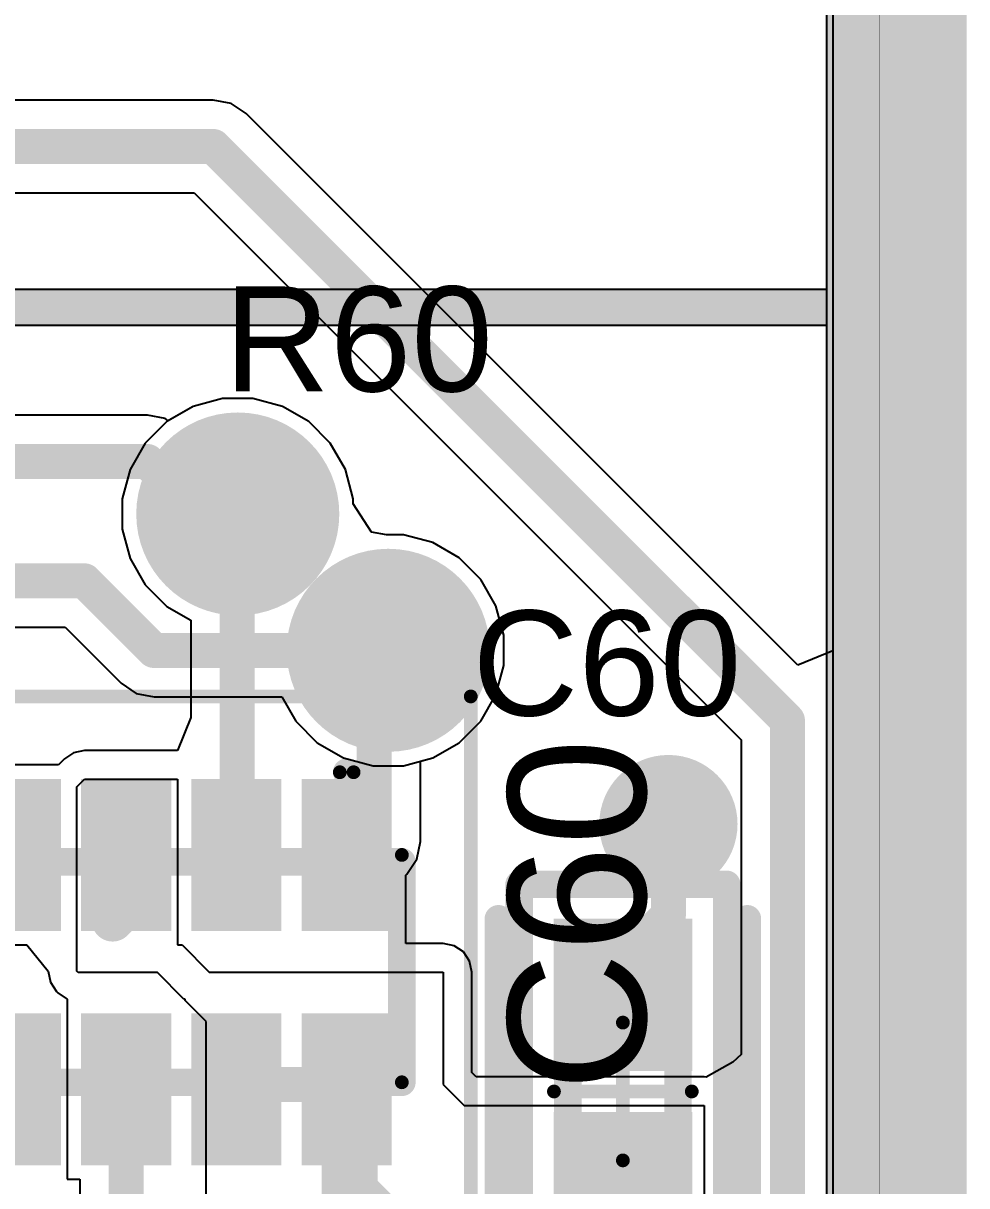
# Model space of a CAD drawing. Header units: inches. Extents: x 2.95 to 6.74, y 1.23 to 4.83.
# Drawn here: x 6.4677 to 6.7372, y 2.1111 to 2.4432 of the extents above; entities that cross this region are included whole.
import ezdxf

# ---------------------------------------------------------------- set-up
doc = ezdxf.new("R2010")
doc.units = ezdxf.units.IN
doc.header["$MEASUREMENT"] = 0
for name, color, linetype in [('Bottom Layer', 5, 'Continuous'), ('Bottom Solder', 6, 'Continuous'), ('GND', 76, 'Continuous'), ('Keep-Out Layer', 6, 'Continuous'), ('Mechanical 15', 56, 'Continuous'), ('Mechanical 5', 56, 'Continuous'), ('Mechanical 8', 56, 'Continuous'), ('PWR', 16, 'Continuous'), ('Top 3D Body', 56, 'Continuous'), ('Top Assembly', 56, 'Continuous'), ('Top Component Center', 56, 'Continuous'), ('Top Courtyard', 56, 'Continuous'), ('Top Layer', 1, 'Continuous'), ('Top Overlay', 2, 'Continuous'), ('Top Paste', 8, 'Continuous'), ('Top Solder', 216, 'Continuous'), ('Via Holes', 16, 'Continuous')]:
    doc.layers.add(name, color=color, linetype=linetype)
doc.styles.add('Arial', font='', dxfattribs={"height": 0.2})
doc.styles.get('Arial').set_extended_font_data('Arial')

# ---------------------------------------------------------------- blocks, each defined once
blk = doc.blocks.new('YC164JR07220RL_45')
at = {"layer": 'Top Layer'}
for points in [[(-0.05610235, 0.01574805), (-0.05610235, 0.05118115), (-0.03838585, 0.05118115), (-0.03838585, 0.01574805)], [(-0.02460625, 0.01574805), (-0.02460625, 0.05118115), (-0.006889749999999998, 0.05118115), (-0.006889750000000002, 0.01574805)], [(0.006889749999999998, 0.01574805), (0.006889750000000002, 0.05118115), (0.02460625, 0.05118115), (0.02460625, 0.01574805)], [(0.03838585, 0.01574805), (0.03838585, 0.05118115), (0.05610235, 0.05118115), (0.05610235, 0.01574805)], [(-0.05610235, -0.05118115), (-0.05610235, -0.01574805), (-0.03838585, -0.01574805), (-0.03838585, -0.05118115)], [(-0.02460625, -0.05118115), (-0.02460625, -0.01574805), (-0.006889749999999998, -0.01574805), (-0.006889750000000002, -0.05118115)], [(0.006889749999999998, -0.05118115), (0.006889750000000002, -0.01574805), (0.02460625, -0.01574805), (0.02460625, -0.05118115)], [(0.03838585, -0.05118115), (0.03838585, -0.01574805), (0.05610235, -0.01574805), (0.05610235, -0.05118115)]]:
    blk.add_hatch(color=1, dxfattribs=at).paths.add_polyline_path(points)
at = {"layer": 'Top Paste'}
for points in [[(-0.05610235, 0.01574805), (-0.05610235, 0.05118115), (-0.03838585, 0.05118115), (-0.03838585, 0.01574805)], [(-0.02460625, 0.01574805), (-0.02460625, 0.05118115), (-0.006889749999999998, 0.05118115), (-0.006889750000000002, 0.01574805)], [(0.006889749999999998, 0.01574805), (0.006889750000000002, 0.05118115), (0.02460625, 0.05118115), (0.02460625, 0.01574805)], [(0.03838585, 0.01574805), (0.03838585, 0.05118115), (0.05610235, 0.05118115), (0.05610235, 0.01574805)], [(-0.05610235, -0.05118115), (-0.05610235, -0.01574805), (-0.03838585, -0.01574805), (-0.03838585, -0.05118115)], [(-0.02460625, -0.05118115), (-0.02460625, -0.01574805), (-0.006889749999999998, -0.01574805), (-0.006889750000000002, -0.05118115)], [(0.006889749999999998, -0.05118115), (0.006889750000000002, -0.01574805), (0.02460625, -0.01574805), (0.02460625, -0.05118115)], [(0.03838585, -0.05118115), (0.03838585, -0.01574805), (0.05610235, -0.01574805), (0.05610235, -0.05118115)]]:
    blk.add_hatch(color=8, dxfattribs=at).paths.add_polyline_path(points)
at = {"layer": 'Top Solder'}
for points in [[(-0.06010235, 0.01174805), (-0.06010235, 0.05518115), (-0.03438585, 0.05518115), (-0.03438585, 0.01174805)], [(-0.02860625, 0.01174805), (-0.02860625, 0.05518115), (-0.002889749999999999, 0.05518115), (-0.002889750000000001, 0.01174805)], [(0.002889749999999999, 0.01174805), (0.002889750000000001, 0.05518115), (0.02860625, 0.05518115), (0.02860625, 0.01174805)], [(0.03438585, 0.01174805), (0.03438585, 0.05518115), (0.06010235, 0.05518115), (0.06010235, 0.01174805)], [(-0.06010235, -0.05518115), (-0.06010235, -0.01174805), (-0.03438585, -0.01174805), (-0.03438585, -0.05518115)], [(-0.02860625, -0.05518115), (-0.02860625, -0.01174805), (-0.002889749999999999, -0.01174805), (-0.002889750000000001, -0.05518115)], [(0.002889749999999999, -0.05518115), (0.002889750000000001, -0.01174805), (0.02860625, -0.01174805), (0.02860625, -0.05518115)], [(0.03438585, -0.05518115), (0.03438585, -0.01174805), (0.06010235, -0.01174805), (0.06010235, -0.05518115)]]:
    blk.add_hatch(color=216, dxfattribs=at).paths.add_polyline_path(points)
at = {"layer": 'Mechanical 15'}
for points in [[(-0.0826772, 0.0708661, 0.003937, 0.003937, 0), (-0.0826772, -0.0787402, 0.003937, 0.003937, 0)], [(0.0826772, 0.0708661, 0.003937, 0.003937, 0), (-0.0826772, 0.0708661, 0.003937, 0.003937, 0)], [(0.0826772, 0.0708661, 0.003937, 0.003937, 0), (0.0826772, -0.0787402, 0.003937, 0.003937, 0)], [(0.0826772, -0.0787402, 0.003937, 0.003937, 0), (-0.0826772, -0.0787402, 0.003937, 0.003937, 0)]]:
    blk.add_lwpolyline(points, format="xyseb", dxfattribs=at)
for points in [[(-0.0836614, 0.0708661, 0.0019685, 0.0019685, 1), (-0.081693, 0.0708661, 0.0019685, 0.0019685, 1)], [(-0.0836614, 0.0708661, 0.0019685, 0.0019685, 1), (-0.081693, 0.0708661, 0.0019685, 0.0019685, 1)], [(0.081693, 0.0708661, 0.0019685, 0.0019685, 1), (0.0836614, 0.0708661, 0.0019685, 0.0019685, 1)], [(0.081693, 0.0708661, 0.0019685, 0.0019685, 1), (0.0836614, 0.0708661, 0.0019685, 0.0019685, 1)], [(-0.0836614, -0.0787402, 0.0019685, 0.0019685, 1), (-0.081693, -0.0787402, 0.0019685, 0.0019685, 1)], [(-0.0836614, -0.0787402, 0.0019685, 0.0019685, 1), (-0.081693, -0.0787402, 0.0019685, 0.0019685, 1)], [(0.081693, -0.0787402, 0.0019685, 0.0019685, 1), (0.0836614, -0.0787402, 0.0019685, 0.0019685, 1)], [(0.081693, -0.0787402, 0.0019685, 0.0019685, 1), (0.0836614, -0.0787402, 0.0019685, 0.0019685, 1)]]:
    blk.add_lwpolyline(points, format="xyseb", close=True, dxfattribs=at)
at = {"layer": 'Top 3D Body'}
for points in [[(-0.0629921, 0.0314961, 0.007874, 0.007874, 0), (-0.0629921, -0.0314961, 0.007874, 0.007874, 0)], [(0.0629921, 0.0314961, 0.007874, 0.007874, 0), (-0.0629921, 0.0314961, 0.007874, 0.007874, 0)], [(0.0629921, 0.0314961, 0.007874, 0.007874, 0), (0.0629921, -0.0314961, 0.007874, 0.007874, 0)], [(0.0629921, -0.0314961, 0.007874, 0.007874, 0), (-0.0629921, -0.0314961, 0.007874, 0.007874, 0)]]:
    blk.add_lwpolyline(points, format="xyseb", dxfattribs=at)
for points in [[(-0.0649606, 0.0314961, 0.003937, 0.003937, 1), (-0.0610236, 0.0314961, 0.003937, 0.003937, 1)], [(-0.0649606, 0.0314961, 0.003937, 0.003937, 1), (-0.0610236, 0.0314961, 0.003937, 0.003937, 1)], [(0.0610236, 0.0314961, 0.003937, 0.003937, 1), (0.0649606, 0.0314961, 0.003937, 0.003937, 1)], [(0.0610236, 0.0314961, 0.003937, 0.003937, 1), (0.0649606, 0.0314961, 0.003937, 0.003937, 1)], [(-0.0649606, -0.0314961, 0.003937, 0.003937, 1), (-0.0610236, -0.0314961, 0.003937, 0.003937, 1)], [(-0.0649606, -0.0314961, 0.003937, 0.003937, 1), (-0.0610236, -0.0314961, 0.003937, 0.003937, 1)], [(0.0610236, -0.0314961, 0.003937, 0.003937, 1), (0.0649606, -0.0314961, 0.003937, 0.003937, 1)], [(0.0610236, -0.0314961, 0.003937, 0.003937, 1), (0.0649606, -0.0314961, 0.003937, 0.003937, 1)]]:
    blk.add_lwpolyline(points, format="xyseb", close=True, dxfattribs=at)
at = {"layer": 'Top Overlay'}
for points in [[(-0.0629921, 0.0314961, 0.003937, 0.003937, 0), (-0.0629921, -0.0334646, 0.003937, 0.003937, 0)], [(0.0629921, 0.0334646, 0.003937, 0.003937, 0), (0.0629921, -0.0314961, 0.003937, 0.003937, 0)], [(-0.0492126, -0.0570866, 0.003937, 0.003937, -0.9999999999999999), (-0.0452756, -0.0570866, 0.003937, 0.003937, 0)], [(-0.0452756, -0.0570866, 0.003937, 0.003937, -0.9999999999999999), (-0.0492126, -0.0570866, 0.003937, 0.003937, 0)]]:
    blk.add_lwpolyline(points, format="xyseb", dxfattribs=at)
for points in [[(-0.0639763, 0.0314961, 0.0019685, 0.0019685, 1), (-0.0620079, 0.0314961, 0.0019685, 0.0019685, 1)], [(0.0620079, 0.0334646, 0.0019685, 0.0019685, 1), (0.0639763, 0.0334646, 0.0019685, 0.0019685, 1)], [(0.0620079, -0.0314961, 0.0019685, 0.0019685, 1), (0.0639763, -0.0314961, 0.0019685, 0.0019685, 1)], [(-0.0639763, -0.0334646, 0.0019685, 0.0019685, 1), (-0.0620079, -0.0334646, 0.0019685, 0.0019685, 1)], [(-0.0501968, -0.0570866, 0.0019685, 0.0019685, 1), (-0.0482284, -0.0570866, 0.0019685, 0.0019685, 1)], [(-0.0501968, -0.0570866, 0.0019685, 0.0019685, 1), (-0.0482284, -0.0570866, 0.0019685, 0.0019685, 1)], [(-0.0462598, -0.0570866, 0.0019685, 0.0019685, 1), (-0.0442914, -0.0570866, 0.0019685, 0.0019685, 1)], [(-0.0462598, -0.0570866, 0.0019685, 0.0019685, 1), (-0.0442914, -0.0570866, 0.0019685, 0.0019685, 1)]]:
    blk.add_lwpolyline(points, format="xyseb", close=True, dxfattribs=at)
blk = doc.blocks.new('FP_GRT188_0_2_IPC_B_119')
at = {"layer": 'Top Layer'}
for points in [[(-0.04933465, 0.0198071), (-0.00582835, 0.0198071), (-0.00582835, -0.0198071), (-0.04933465, -0.0198071)], [(0.00582845, 0.0198071), (0.04933475, 0.0198071), (0.04933475, -0.0198071), (0.00582845, -0.0198071)]]:
    blk.add_hatch(color=1, dxfattribs=at).paths.add_polyline_path(points)
at = {"layer": 'Top Paste'}
for points in [[(-0.04933465, 0.0198071), (-0.00582835, 0.0198071), (-0.00582835, -0.0198071), (-0.04933465, -0.0198071)], [(0.00582845, 0.0198071), (0.04933475, 0.0198071), (0.04933475, -0.0198071), (0.00582845, -0.0198071)]]:
    blk.add_hatch(color=8, dxfattribs=at).paths.add_polyline_path(points)
at = {"layer": 'Top Solder'}
for points in [[(-0.04933465, 0.0198071), (-0.00582835, 0.0198071), (-0.00582835, -0.0198071), (-0.04933465, -0.0198071)], [(0.00582845, 0.0198071), (0.04933475, 0.0198071), (0.04933475, -0.0198071), (0.00582845, -0.0198071)]]:
    blk.add_hatch(color=216, dxfattribs=at).paths.add_polyline_path(points)
at = {"layer": 'Top 3D Body'}
for points in [[(-0.0314961, 0.015748, 0.007874, 0.007874, 0), (0.0314961, 0.015748, 0.007874, 0.007874, 0)], [(-0.0314961, 0.015748, 0.007874, 0.007874, 0), (-0.0314961, -0.015748, 0.007874, 0.007874, 0)], [(0.0314961, 0.015748, 0.007874, 0.007874, 0), (0.0314961, -0.015748, 0.007874, 0.007874, 0)], [(-0.0314961, -0.015748, 0.007874, 0.007874, 0), (0.0314961, -0.015748, 0.007874, 0.007874, 0)]]:
    blk.add_lwpolyline(points, format="xyseb", dxfattribs=at)
for points in [[(-0.0334646, 0.015748, 0.003937, 0.003937, 1), (-0.0295276, 0.015748, 0.003937, 0.003937, 1)], [(-0.0334646, 0.015748, 0.003937, 0.003937, 1), (-0.0295276, 0.015748, 0.003937, 0.003937, 1)], [(0.0295276, 0.015748, 0.003937, 0.003937, 1), (0.0334646, 0.015748, 0.003937, 0.003937, 1)], [(0.0295276, 0.015748, 0.003937, 0.003937, 1), (0.0334646, 0.015748, 0.003937, 0.003937, 1)], [(-0.0334646, -0.015748, 0.003937, 0.003937, 1), (-0.0295276, -0.015748, 0.003937, 0.003937, 1)], [(-0.0334646, -0.015748, 0.003937, 0.003937, 1), (-0.0295276, -0.015748, 0.003937, 0.003937, 1)], [(0.0295276, -0.015748, 0.003937, 0.003937, 1), (0.0334646, -0.015748, 0.003937, 0.003937, 1)], [(0.0295276, -0.015748, 0.003937, 0.003937, 1), (0.0334646, -0.015748, 0.003937, 0.003937, 1)]]:
    blk.add_lwpolyline(points, format="xyseb", close=True, dxfattribs=at)
at = {"layer": 'Top Assembly'}
for points in [[(-0.0591772, 0.0296496, 0.007874, 0.007874, 0), (0.0591772, 0.0296496, 0.007874, 0.007874, 0)], [(-0.0591772, 0.0296496, 0.007874, 0.007874, 0), (-0.0591772, -0.0296497, 0.007874, 0.007874, 0)], [(0.0591772, 0.0296496, 0.007874, 0.007874, 0), (0.0591772, -0.0296497, 0.007874, 0.007874, 0)], [(-0.0591772, -0.0296497, 0.007874, 0.007874, 0), (0.0591772, -0.0296497, 0.007874, 0.007874, 0)]]:
    blk.add_lwpolyline(points, format="xyseb", dxfattribs=at)
for points in [[(-0.0611457, 0.0296496, 0.003937, 0.003937, 1), (-0.0572087, 0.0296496, 0.003937, 0.003937, 1)], [(-0.0611457, 0.0296496, 0.003937, 0.003937, 1), (-0.0572087, 0.0296496, 0.003937, 0.003937, 1)], [(0.0572087, 0.0296496, 0.003937, 0.003937, 1), (0.0611457, 0.0296496, 0.003937, 0.003937, 1)], [(0.0572087, 0.0296496, 0.003937, 0.003937, 1), (0.0611457, 0.0296496, 0.003937, 0.003937, 1)], [(-0.0611457, -0.0296497, 0.003937, 0.003937, 1), (-0.0572087, -0.0296497, 0.003937, 0.003937, 1)], [(-0.0611457, -0.0296497, 0.003937, 0.003937, 1), (-0.0572087, -0.0296497, 0.003937, 0.003937, 1)], [(0.0572087, -0.0296497, 0.003937, 0.003937, 1), (0.0611457, -0.0296497, 0.003937, 0.003937, 1)], [(0.0572087, -0.0296497, 0.003937, 0.003937, 1), (0.0611457, -0.0296497, 0.003937, 0.003937, 1)]]:
    blk.add_lwpolyline(points, format="xyseb", close=True, dxfattribs=at)
at = {"layer": 'Top Component Center'}
for points in [[(0, 0.019685, 0.003937, 0.003937, 0), (0, -0.019685, 0.003937, 0.003937, 0)], [(-0.019685, 0, 0.003937, 0.003937, 0), (0.019685, 0, 0.003937, 0.003937, 0)]]:
    blk.add_lwpolyline(points, format="xyseb", dxfattribs=at)
for points in [[(-0.0009842, 0.019685, 0.0019685, 0.0019685, 1), (0.0009842, 0.019685, 0.0019685, 0.0019685, 1)], [(-0.0206692, 0, 0.0019685, 0.0019685, 1), (-0.0187008, 0, 0.0019685, 0.0019685, 1)], [(0.0187008, 0, 0.0019685, 0.0019685, 1), (0.0206692, 0, 0.0019685, 0.0019685, 1)], [(-0.0009842, -0.019685, 0.0019685, 0.0019685, 1), (0.0009842, -0.019685, 0.0019685, 0.0019685, 1)]]:
    blk.add_lwpolyline(points, format="xyseb", close=True, dxfattribs=at)
at = {"layer": 'Top Courtyard'}
for points in [[(-0.0591771, 0.0296496, 0.007874, 0.007874, 0), (0.0591772, 0.0296496, 0.007874, 0.007874, 0)], [(-0.0591771, 0.0296496, 0.007874, 0.007874, 0), (-0.0591771, -0.0296496, 0.007874, 0.007874, 0)], [(0.0591772, 0.0296496, 0.007874, 0.007874, 0), (0.0591772, -0.0296496, 0.007874, 0.007874, 0)], [(-0.0591771, -0.0296496, 0.007874, 0.007874, 0), (0.0591772, -0.0296496, 0.007874, 0.007874, 0)]]:
    blk.add_lwpolyline(points, format="xyseb", dxfattribs=at)
for points in [[(-0.0611456, 0.0296496, 0.003937, 0.003937, 1), (-0.0572086, 0.0296496, 0.003937, 0.003937, 1)], [(-0.0611456, 0.0296496, 0.003937, 0.003937, 1), (-0.0572086, 0.0296496, 0.003937, 0.003937, 1)], [(0.0572087, 0.0296496, 0.003937, 0.003937, 1), (0.0611457, 0.0296496, 0.003937, 0.003937, 1)], [(0.0572087, 0.0296496, 0.003937, 0.003937, 1), (0.0611457, 0.0296496, 0.003937, 0.003937, 1)], [(-0.0611456, -0.0296496, 0.003937, 0.003937, 1), (-0.0572086, -0.0296496, 0.003937, 0.003937, 1)], [(-0.0611456, -0.0296496, 0.003937, 0.003937, 1), (-0.0572086, -0.0296496, 0.003937, 0.003937, 1)], [(0.0572087, -0.0296496, 0.003937, 0.003937, 1), (0.0611457, -0.0296496, 0.003937, 0.003937, 1)], [(0.0572087, -0.0296496, 0.003937, 0.003937, 1), (0.0611457, -0.0296496, 0.003937, 0.003937, 1)]]:
    blk.add_lwpolyline(points, format="xyseb", close=True, dxfattribs=at)
at = {"layer": 'Top Overlay'}
for points in [[(-0.0493346, 0.0355551, 0.007874, 0.007874, 0), (0.0493346, 0.0355551, 0.007874, 0.007874, 0)], [(-0.0493346, -0.0355551, 0.007874, 0.007874, 0), (0.0493346, -0.0355551, 0.007874, 0.007874, 0)]]:
    blk.add_lwpolyline(points, format="xyseb", dxfattribs=at)
for points in [[(-0.0513031, 0.0355551, 0.003937, 0.003937, 1), (-0.0473661, 0.0355551, 0.003937, 0.003937, 1)], [(0.0473661, 0.0355551, 0.003937, 0.003937, 1), (0.0513031, 0.0355551, 0.003937, 0.003937, 1)], [(-0.0513031, -0.0355551, 0.003937, 0.003937, 1), (-0.0473661, -0.0355551, 0.003937, 0.003937, 1)], [(0.0473661, -0.0355551, 0.003937, 0.003937, 1), (0.0513031, -0.0355551, 0.003937, 0.003937, 1)]]:
    blk.add_lwpolyline(points, format="xyseb", close=True, dxfattribs=at)
at = {"layer": 'Top Assembly', "style": 'Arial'}
blk.add_text('C60', height=0.0393701, dxfattribs=at).set_placement((-5e-07, -0.0065159))

msp = doc.modelspace()

# ---------------------------------------------------------------- hatches: boundary and pattern name
at = {"layer": 'Bottom Layer'}
h = msp.add_hatch(color=5, dxfattribs=at)
edge = h.paths.add_edge_path()
edge.add_arc((6.529, 2.303), 0.025, 0, 360)
h = msp.add_hatch(color=5, dxfattribs=at)
edge = h.paths.add_edge_path()
edge.add_arc((6.5719813, 2.2640563), 0.025, 0, 360)
h = msp.add_hatch(color=5, dxfattribs=at)
edge = h.paths.add_edge_path()
edge.add_arc((6.652, 2.2144), 0.01575, 0, 360)
at = {"layer": 'Bottom Solder'}
h = msp.add_hatch(color=6, dxfattribs=at)
edge = h.paths.add_edge_path()
edge.add_arc((6.529, 2.303), 0.029, 0, 360)
h = msp.add_hatch(color=6, dxfattribs=at)
edge = h.paths.add_edge_path()
edge.add_arc((6.5719813, 2.2640563), 0.029, 0, 360)
h = msp.add_hatch(color=6, dxfattribs=at)
edge = h.paths.add_edge_path()
edge.add_arc((6.652, 2.2144), 0.01975, 0, 360)
at = {"layer": 'GND'}
h = msp.add_hatch(color=76, dxfattribs=at)
edge = h.paths.add_edge_path()
edge.add_arc((6.529, 2.303), 0.024, 0, 360)
h = msp.add_hatch(color=76, dxfattribs=at)
edge = h.paths.add_edge_path()
edge.add_arc((6.5719813, 2.2640563), 0.024, 0, 360)
at = {"layer": 'PWR'}
h = msp.add_hatch(color=16, dxfattribs=at)
edge = h.paths.add_edge_path()
edge.add_arc((6.529, 2.303), 0.024, 0, 360)
h = msp.add_hatch(color=16, dxfattribs=at)
edge = h.paths.add_edge_path()
edge.add_arc((6.5719813, 2.2640563), 0.024, 0, 360)
h = msp.add_hatch(color=16, dxfattribs=at)
edge = h.paths.add_edge_path()
edge.add_arc((6.652, 2.2144), 0.01775, 0, 360)
at = {"layer": 'Top Layer'}
h = msp.add_hatch(color=1, dxfattribs=at)
edge = h.paths.add_edge_path()
edge.add_arc((6.529, 2.303), 0.025, 0, 360)
h = msp.add_hatch(color=1, dxfattribs=at)
edge = h.paths.add_edge_path()
edge.add_arc((6.5719813, 2.2640563), 0.025, 0, 360)
h = msp.add_hatch(color=1, dxfattribs=at)
edge = h.paths.add_edge_path()
edge.add_arc((6.652, 2.2144), 0.01575, 0, 360)
at = {"layer": 'Top Solder'}
h = msp.add_hatch(color=216, dxfattribs=at)
edge = h.paths.add_edge_path()
edge.add_arc((6.529, 2.303), 0.029, 0, 360)
h = msp.add_hatch(color=216, dxfattribs=at)
edge = h.paths.add_edge_path()
edge.add_arc((6.5719813, 2.2640563), 0.029, 0, 360)
h = msp.add_hatch(color=216, dxfattribs=at)
edge = h.paths.add_edge_path()
edge.add_arc((6.652, 2.2144), 0.01975, 0, 360)
at = {"layer": 'Via Holes'}
h = msp.add_hatch(color=7, dxfattribs=at)
edge = h.paths.add_edge_path()
edge.add_arc((6.529, 2.303), 0.014, 0, 360)
h = msp.add_hatch(color=7, dxfattribs=at)
edge = h.paths.add_edge_path()
edge.add_arc((6.5719813, 2.2640563), 0.014, 0, 360)
h = msp.add_hatch(color=7, dxfattribs=at)
edge = h.paths.add_edge_path()
edge.add_arc((6.652, 2.2144), 0.00775, 0, 360)

# ---------------------------------------------------------------- linework, layer by layer
at = {"layer": 'Bottom Layer'}
for p, q in [((6.6989504, 2.6270878), (6.6989504, 1.307008)), ((6.5246555, 2.336), (6.5162625, 2.3337511)), ((6.5333445, 2.336), (6.5246555, 2.336)), ((6.5417375, 2.3337511), (6.5333445, 2.336)), ((6.5162625, 2.3337511), (6.5091489, 2.3296441)), ((6.5492625, 2.3294066), (6.5417375, 2.3337511)), ((6.5031761, 2.3312547), (6.0880001, 2.3312547)), ((6.5082485, 2.3302457), (6.5031761, 2.3312547)), ((6.5091489, 2.3296441), (6.5082485, 2.3302457)), ((6.5554066, 2.3232625), (6.5492625, 2.3294066)), ((6.5597511, 2.3157375), (6.5554066, 2.3232625)), ((6.562, 2.3073445), (6.5597511, 2.3157375)), ((6.562, 2.3058987), (6.562, 2.3073445)), ((6.5671706, 2.2977878), (6.562, 2.3058987)), ((6.5715291, 2.2970563), (6.5671706, 2.2977878)), ((6.5763258, 2.2970563), (6.5715291, 2.2970563)), ((6.5847188, 2.2948074), (6.5763258, 2.2970563)), ((6.5922438, 2.2904629), (6.5847188, 2.2948074)), ((6.5983879, 2.2843188), (6.5922438, 2.2904629)), ((6.6027324, 2.2767938), (6.5983879, 2.2843188)), ((6.6049813, 2.2684008), (6.6027324, 2.2767938)), ((6.2889653, 2.2706502), (6.4796932, 2.2706502)), ((6.4796932, 2.2706502), (6.4957159, 2.2546275)), ((6.6049813, 2.2597118), (6.6049813, 2.2684008)), ((6.6027324, 2.2513188), (6.6049813, 2.2597118)), ((6.4957159, 2.2546275), (6.5000161, 2.2517542)), ((6.5000161, 2.2517542), (6.5050884, 2.2507453)), ((6.5050884, 2.2507453), (6.5415613, 2.2507453)), ((6.5415613, 2.2507453), (6.5455747, 2.2437938)), ((6.5983879, 2.2437938), (6.6027324, 2.2513188)), ((6.5455747, 2.2437938), (6.5517188, 2.2376497)), ((6.5922438, 2.2376497), (6.5983879, 2.2437938)), ((6.5517188, 2.2376497), (6.5592438, 2.2333052)), ((6.5847188, 2.2333052), (6.5922438, 2.2376497)), ((6.5592438, 2.2333052), (6.5676368, 2.2310563)), ((6.5763258, 2.2310563), (6.5847188, 2.2333052)), ((6.5676368, 2.2310563), (6.5763258, 2.2310563))]:
    msp.add_line(p, q, dxfattribs=at)
for points in [[(6.0880001, 2.318, 0.01, 0.01, 0), (6.5031761, 2.318, 0.01, 0.01, 0)], [(6.5031761, 2.318, 0.01, 0.01, 0), (6.5181761, 2.303, 0.01, 0.01, 0)], [(6.5181761, 2.303, 0.01, 0.01, 0), (6.529, 2.303, 0.01, 0.01, 0)], [(6.11, 2.2839049, 0.01, 0.01, 0), (6.4851835, 2.2839049, 0.01, 0.01, 0)], [(6.4851835, 2.2839049, 0.01, 0.01, 0), (6.5050884, 2.264, 0.01, 0.01, 0)], [(6.5050884, 2.264, 0.01, 0.01, 0), (6.571925, 2.264, 0.01, 0.01, 0)], [(6.571925, 2.264, 0.01, 0.01, 0), (6.5719813, 2.2640563, 0.01, 0.01, 0)]]:
    msp.add_lwpolyline(points, format="xyseb", dxfattribs=at)
for points in [[(6.5006761, 2.318, 0.005, 0.005, 1), (6.5056761, 2.318, 0.005, 0.005, 1)], [(6.5006761, 2.318, 0.005, 0.005, 1), (6.5056761, 2.318, 0.005, 0.005, 1)], [(6.5156761, 2.303, 0.005, 0.005, 1), (6.5206761, 2.303, 0.005, 0.005, 1)], [(6.5156761, 2.303, 0.005, 0.005, 1), (6.5206761, 2.303, 0.005, 0.005, 1)], [(6.5265, 2.303, 0.005, 0.005, 1), (6.5315, 2.303, 0.005, 0.005, 1)], [(6.4826835, 2.2839049, 0.005, 0.005, 1), (6.4876835, 2.2839049, 0.005, 0.005, 1)], [(6.4826835, 2.2839049, 0.005, 0.005, 1), (6.4876835, 2.2839049, 0.005, 0.005, 1)], [(6.5025884, 2.264, 0.005, 0.005, 1), (6.5075884, 2.264, 0.005, 0.005, 1)], [(6.5025884, 2.264, 0.005, 0.005, 1), (6.5075884, 2.264, 0.005, 0.005, 1)], [(6.569425, 2.264, 0.005, 0.005, 1), (6.574425, 2.264, 0.005, 0.005, 1)], [(6.569425, 2.264, 0.005, 0.005, 1), (6.574425, 2.264, 0.005, 0.005, 1)], [(6.5694813, 2.2640563, 0.005, 0.005, 1), (6.5744813, 2.2640563, 0.005, 0.005, 1)]]:
    msp.add_lwpolyline(points, format="xyseb", close=True, dxfattribs=at)
at = {"layer": 'GND'}
for p, q in [((6.6971233, 2.627088), (6.6971233, 2.367098)), ((6.6971233, 2.367098), (5.329098, 2.367098)), ((5.325, 2.356902), (6.6971233, 2.356902)), ((6.6971233, 2.356902), (6.6971233, 1.3070088))]:
    msp.add_line(p, q, dxfattribs=at)
for points in [[(6.7172201, 1.3070078, 0.04, 0.04, 0), (6.7172201, 2.627088, 0.04, 0.04, 0)], [(6.128, 2.362, 0.01, 0.01, 0), (6.72, 2.362, 0.01, 0.01, 0)], [(6.718, 2.361, 0.01, 0.01, 0), (6.721, 2.361, 0.01, 0.01, 0)], [(6.72, 2.362, 0.01, 0.01, 0), (6.721, 2.361, 0.01, 0.01, 0)]]:
    msp.add_lwpolyline(points, format="xyseb", dxfattribs=at)
for points in [[(6.7155, 2.361, 0.005, 0.005, 1), (6.7205, 2.361, 0.005, 0.005, 1)], [(6.7175, 2.362, 0.005, 0.005, 1), (6.7225, 2.362, 0.005, 0.005, 1)], [(6.7175, 2.362, 0.005, 0.005, 1), (6.7225, 2.362, 0.005, 0.005, 1)], [(6.7185, 2.361, 0.005, 0.005, 1), (6.7235, 2.361, 0.005, 0.005, 1)], [(6.7185, 2.361, 0.005, 0.005, 1), (6.7235, 2.361, 0.005, 0.005, 1)]]:
    msp.add_lwpolyline(points, format="xyseb", close=True, dxfattribs=at)
at = {"layer": 'Keep-Out Layer'}
for points in [[(6.7153528, 1.3110503, 0.01, 0.01, 0), (6.7153528, 2.6311302, 0.01, 0.01, 0)], [(6.7122051, 1.3070079, 0.01, 0.01, 0), (6.7122051, 2.6270878, 0.01, 0.01, 0)], [(6.7153528, 1.3110503, 1.2e-06, 1.2e-06, 0), (6.7153528, 2.6311302, 1.2e-06, 1.2e-06, 0)], [(6.7122051, 1.3070079, 1.2e-06, 1.2e-06, 0), (6.7122051, 2.6270878, 1.2e-06, 1.2e-06, 0)]]:
    msp.add_lwpolyline(points, format="xyseb", dxfattribs=at)
at = {"layer": 'Mechanical 5'}
msp.add_lwpolyline([(6.7172201, 1.3070078, 0.015, 0.015, 0), (6.7172201, 2.627088, 0.015, 0.015, 0)], format="xyseb", dxfattribs=at)
at = {"layer": 'Mechanical 8'}
for points in [[(6.7153528, 1.3110503, 0.01, 0.01, 0), (6.7153528, 2.6311302, 0.01, 0.01, 0)], [(6.7122051, 1.3070079, 0.01, 0.01, 0), (6.7122051, 2.6270878, 0.01, 0.01, 0)]]:
    msp.add_lwpolyline(points, format="xyseb", dxfattribs=at)
at = {"layer": 'PWR'}
msp.add_line((6.6971233, 2.627088), (6.6971233, 1.979098), dxfattribs=at)
msp.add_lwpolyline([(6.7172201, 1.3070078, 0.04, 0.04, 0), (6.7172201, 2.627088, 0.04, 0.04, 0)], format="xyseb", dxfattribs=at)
at = {"layer": 'Top Layer'}
for p, q in [((6.6989504, 2.6270878), (6.6989504, 2.2639368)), ((6.522, 2.4212547), (4.6684903, 2.4212547)), ((6.5270724, 2.4202457), (6.522, 2.4212547)), ((6.5313725, 2.4173725), (6.5270724, 2.4202457)), ((6.6889504, 2.2597946), (6.5313725, 2.4173725)), ((4.9843655, 2.3947453), (6.5165097, 2.3947453)), ((6.5165097, 2.3947453), (6.6727453, 2.2385097)), ((6.5246555, 2.336), (6.5162625, 2.3337511)), ((6.5333445, 2.336), (6.5246555, 2.336)), ((6.5417375, 2.3337511), (6.5333445, 2.336)), ((6.5162625, 2.3337511), (6.5087375, 2.3294066)), ((6.5492625, 2.3294066), (6.5417375, 2.3337511)), ((6.5087375, 2.3294066), (6.5025934, 2.3232625)), ((6.5554066, 2.3232625), (6.5492625, 2.3294066)), ((6.5025934, 2.3232625), (6.4982489, 2.3157375)), ((6.5597511, 2.3157375), (6.5554066, 2.3232625)), ((6.4982489, 2.3157375), (6.496, 2.3073445)), ((6.562, 2.3073445), (6.5597511, 2.3157375)), ((6.496, 2.3073445), (6.496, 2.2986555)), ((6.562, 2.3058987), (6.562, 2.3073445)), ((6.5671706, 2.2977878), (6.562, 2.3058987)), ((6.496, 2.2986555), (6.4982489, 2.2902625)), ((6.5715291, 2.2970563), (6.5671706, 2.2977878)), ((6.5763258, 2.2970563), (6.5715291, 2.2970563)), ((6.5847188, 2.2948074), (6.5763258, 2.2970563)), ((6.5922438, 2.2904629), (6.5847188, 2.2948074)), ((6.4982489, 2.2902625), (6.5025934, 2.2827375)), ((6.5983879, 2.2843188), (6.5922438, 2.2904629)), ((6.5025934, 2.2827375), (6.5087375, 2.2765934)), ((6.6027324, 2.2767938), (6.5983879, 2.2843188)), ((6.5087375, 2.2765934), (6.5155578, 2.2726558)), ((6.6049813, 2.2684008), (6.6027324, 2.2767938)), ((6.5155578, 2.2726558), (6.5155578, 2.2448432)), ((6.6049813, 2.2597118), (6.6049813, 2.2684008)), ((6.6989504, 2.2639368), (6.6889504, 2.2597946)), ((6.6027324, 2.2513188), (6.6049813, 2.2597118)), ((6.5983879, 2.2437938), (6.6027324, 2.2513188)), ((6.5155578, 2.2448432), (6.5117647, 2.2354017)), ((6.5922438, 2.2376497), (6.5983879, 2.2437938)), ((6.485245, 2.2354018), (6.4821235, 2.2347808)), ((6.4852455, 2.2354017), (6.485245, 2.2354018)), ((6.5117647, 2.2354017), (6.4852455, 2.2354017)), ((6.5847188, 2.2333052), (6.5922438, 2.2376497)), ((6.6727453, 2.2385097), (6.6727453, 2.1486058)), ((6.4794773, 2.2330127), (6.4777707, 2.2313061)), ((6.4821235, 2.2347808), (6.4794773, 2.2330127)), ((6.5811697, 2.2323542), (6.5847188, 2.2333052)), ((6.5811697, 2.209445), (6.5811697, 2.2323542)), ((6.4777707, 2.2313061), (6.4547189, 2.2313061)), ((6.483, 2.225), (6.485245, 2.227245)), ((6.485245, 2.227245), (6.5117648, 2.227245)), ((6.5117648, 2.227245), (6.5117648, 2.1798731)), ((6.483, 2.1723456), (6.483, 2.225)), ((6.5801608, 2.2043727), (6.5811697, 2.209445)), ((6.5772875, 2.2000725), (6.5801608, 2.2043727)), ((6.5769773, 2.1997623), (6.5772875, 2.2000725)), ((6.5769773, 2.1802817), (6.5769773, 2.1997623)), ((6.4487727, 2.1798731), (6.4687613, 2.1798731)), ((6.4687613, 2.1798731), (6.4748431, 2.1723456)), ((6.5117648, 2.1798731), (6.5131268, 2.1798731)), ((6.5131268, 2.1798731), (6.520875, 2.172125)), ((6.587675, 2.1802817), (6.5769773, 2.1802817)), ((6.5907964, 2.1796608), (6.587675, 2.1802817)), ((6.5934427, 2.1778927), (6.5907964, 2.1796608)), ((6.5952108, 2.1752464), (6.5934427, 2.1778927)), ((6.4748431, 2.1723456), (6.4748432, 2.1723454)), ((6.4748432, 2.1723454), (6.4754641, 2.1692242)), ((6.4833889, 2.1719567), (6.483, 2.1723456)), ((6.5958317, 2.172125), (6.5952108, 2.1752464)), ((6.4754641, 2.1692242), (6.4754644, 2.1692239)), ((6.4754644, 2.1692239), (6.4772322, 2.1665778)), ((6.5060433, 2.1719567), (6.4833889, 2.1719567)), ((6.5136231, 2.1643769), (6.5060433, 2.1719567)), ((6.520875, 2.172125), (6.587675, 2.172125)), ((6.587675, 2.172125), (6.587675, 2.14)), ((6.5958317, 2.1433787), (6.5958317, 2.172125)), ((6.4772322, 2.1665778), (6.477233, 2.1665773)), ((6.477233, 2.1665773), (6.4776212, 2.166189)), ((6.4776212, 2.166189), (6.4802688, 2.1643768)), ((6.4802688, 2.1643768), (6.4802688, 2.1129439)), ((6.5139852, 2.1643769), (6.5136231, 2.1643769)), ((6.5139852, 2.1640148), (6.5139852, 2.1643769)), ((6.52, 2.158), (6.5139852, 2.1640148)), ((6.52, 2.154), (6.52, 2.158)), ((6.52, 2.0769999), (6.52, 2.154)), ((6.670391, 2.1463622), (6.6627452, 2.1420493)), ((6.6727453, 2.1486058), (6.670391, 2.1463622)), ((6.5970536, 2.1421567), (6.5958317, 2.1433787)), ((6.587675, 2.14), (6.593675, 2.134)), ((6.6622052, 2.1421567), (6.5970536, 2.1421567)), ((6.6627452, 2.1420493), (6.6622052, 2.1421567)), ((6.593675, 2.134), (6.6622052, 2.134)), ((6.6622052, 2.134), (6.6622052, 2.067)), ((6.4802688, 2.1129439), (6.4838703, 2.1129439)), ((6.4838703, 2.1129439), (6.4838703, 2.047875))]:
    msp.add_line(p, q, dxfattribs=at)
for points in [[(4.663, 2.408, 0.01, 0.01, 0), (6.522, 2.408, 0.01, 0.01, 0)], [(6.522, 2.408, 0.01, 0.01, 0), (6.686, 2.244, 0.01, 0.01, 0)], [(6.5288125, 2.3028125, 0.01, 0.01, 0), (6.529, 2.303, 0.01, 0.01, 0)], [(6.5288125, 2.2057725, 0.01, 0.01, 0), (6.5288125, 2.3028125, 0.01, 0.01, 0)], [(6.567915, 2.25999, 0.01, 0.01, 0), (6.5719813, 2.2640563, 0.01, 0.01, 0)], [(6.567915, 2.209445, 0.01, 0.01, 0), (6.567915, 2.25999, 0.01, 0.01, 0)], [(6.686, 1.749, 0.01, 0.01, 0), (6.686, 2.244, 0.01, 0.01, 0)], [(6.652, 2.1884, 0.01, 0.01, 0), (6.652, 2.2144, 0.01, 0.01, 0)], [(6.564055, 2.205585, 0.01, 0.01, 0), (6.567915, 2.209445, 0.01, 0.01, 0)], [(6.494265, 2.202725, 0.012, 0.012, 0), (6.497125, 2.205585, 0.012, 0.012, 0)], [(6.494265, 2.1878405, 0.012, 0.012, 0), (6.494265, 2.202725, 0.012, 0.012, 0)], [(6.528625, 2.205585, 0.01, 0.01, 0), (6.5288125, 2.2057725, 0.01, 0.01, 0)], [(6.493265, 2.1868405, 0.012, 0.012, 0), (6.494265, 2.1878405, 0.012, 0.012, 0)], [(6.639, 2.1754, 0.01, 0.01, 0), (6.652, 2.1884, 0.01, 0.01, 0)], [(6.524765, 2.142525, 0.01, 0.01, 0), (6.528625, 2.138665, 0.01, 0.01, 0)], [(6.5609774, 2.1091438, 0.016, 0.016, 0), (6.5609774, 2.14, 0.016, 0.016, 0)], [(6.497125, 2.132875, 0.01, 0.01, 0), (6.497125, 2.138665, 0.01, 0.01, 0)], [(6.528625, 2.138665, 0.01, 0.01, 0), (6.52996, 2.14, 0.01, 0.01, 0)], [(6.52996, 2.14, 0.01, 0.01, 0), (6.564915, 2.14, 0.01, 0.01, 0)], [(6.497125, 2.132875, 0.01, 0.01, 0), (6.5, 2.13, 0.01, 0.01, 0)], [(6.497125, 2.127125, 0.01, 0.01, 0), (6.5, 2.13, 0.01, 0.01, 0)], [(6.497125, 2.047875, 0.01, 0.01, 0), (6.497125, 2.127125, 0.01, 0.01, 0)], [(6.5609774, 2.1091438, 0.016, 0.016, 0), (6.575, 2.0951212, 0.016, 0.016, 0)]]:
    msp.add_lwpolyline(points, format="xyseb", dxfattribs=at)
for points in [[(6.5195, 2.408, 0.005, 0.005, 1), (6.5245, 2.408, 0.005, 0.005, 1)], [(6.5195, 2.408, 0.005, 0.005, 1), (6.5245, 2.408, 0.005, 0.005, 1)], [(6.5263125, 2.3028125, 0.005, 0.005, 1), (6.5313125, 2.3028125, 0.005, 0.005, 1)], [(6.5263125, 2.3028125, 0.005, 0.005, 1), (6.5313125, 2.3028125, 0.005, 0.005, 1)], [(6.5265, 2.303, 0.005, 0.005, 1), (6.5315, 2.303, 0.005, 0.005, 1)], [(6.5694813, 2.2640563, 0.005, 0.005, 1), (6.5744813, 2.2640563, 0.005, 0.005, 1)], [(6.565415, 2.25999, 0.005, 0.005, 1), (6.570415, 2.25999, 0.005, 0.005, 1)], [(6.565415, 2.25999, 0.005, 0.005, 1), (6.570415, 2.25999, 0.005, 0.005, 1)], [(6.6835, 2.244, 0.005, 0.005, 1), (6.6885, 2.244, 0.005, 0.005, 1)], [(6.6835, 2.244, 0.005, 0.005, 1), (6.6885, 2.244, 0.005, 0.005, 1)], [(6.6495, 2.2144, 0.005, 0.005, 1), (6.6545, 2.2144, 0.005, 0.005, 1)], [(6.565415, 2.209445, 0.005, 0.005, 1), (6.570415, 2.209445, 0.005, 0.005, 1)], [(6.565415, 2.209445, 0.005, 0.005, 1), (6.570415, 2.209445, 0.005, 0.005, 1)], [(6.491265, 2.202725, 0.006, 0.006, 1), (6.497265, 2.202725, 0.006, 0.006, 1)], [(6.491265, 2.202725, 0.006, 0.006, 1), (6.497265, 2.202725, 0.006, 0.006, 1)], [(6.494125, 2.205585, 0.006, 0.006, 1), (6.500125, 2.205585, 0.006, 0.006, 1)], [(6.526125, 2.205585, 0.005, 0.005, 1), (6.531125, 2.205585, 0.005, 0.005, 1)], [(6.5263125, 2.2057725, 0.005, 0.005, 1), (6.5313125, 2.2057725, 0.005, 0.005, 1)], [(6.5263125, 2.2057725, 0.005, 0.005, 1), (6.5313125, 2.2057725, 0.005, 0.005, 1)], [(6.561555, 2.205585, 0.005, 0.005, 1), (6.566555, 2.205585, 0.005, 0.005, 1)], [(6.490265, 2.1868405, 0.006, 0.006, 1), (6.496265, 2.1868405, 0.006, 0.006, 1)], [(6.491265, 2.1878405, 0.006, 0.006, 1), (6.497265, 2.1878405, 0.006, 0.006, 1)], [(6.491265, 2.1878405, 0.006, 0.006, 1), (6.497265, 2.1878405, 0.006, 0.006, 1)], [(6.6495, 2.1884, 0.005, 0.005, 1), (6.6545, 2.1884, 0.005, 0.005, 1)], [(6.6495, 2.1884, 0.005, 0.005, 1), (6.6545, 2.1884, 0.005, 0.005, 1)], [(6.6365, 2.1754, 0.005, 0.005, 1), (6.6415, 2.1754, 0.005, 0.005, 1)], [(6.522265, 2.142525, 0.005, 0.005, 1), (6.527265, 2.142525, 0.005, 0.005, 1)], [(6.5569774, 2.14, 0.008, 0.008, 1), (6.5649774, 2.14, 0.008, 0.008, 1)], [(6.494625, 2.138665, 0.005, 0.005, 1), (6.499625, 2.138665, 0.005, 0.005, 1)], [(6.526125, 2.138665, 0.005, 0.005, 1), (6.531125, 2.138665, 0.005, 0.005, 1)], [(6.526125, 2.138665, 0.005, 0.005, 1), (6.531125, 2.138665, 0.005, 0.005, 1)], [(6.52746, 2.14, 0.005, 0.005, 1), (6.53246, 2.14, 0.005, 0.005, 1)], [(6.52746, 2.14, 0.005, 0.005, 1), (6.53246, 2.14, 0.005, 0.005, 1)], [(6.562415, 2.14, 0.005, 0.005, 1), (6.567415, 2.14, 0.005, 0.005, 1)], [(6.494625, 2.132875, 0.005, 0.005, 1), (6.499625, 2.132875, 0.005, 0.005, 1)], [(6.494625, 2.132875, 0.005, 0.005, 1), (6.499625, 2.132875, 0.005, 0.005, 1)], [(6.4975, 2.13, 0.005, 0.005, 1), (6.5025, 2.13, 0.005, 0.005, 1)], [(6.4975, 2.13, 0.005, 0.005, 1), (6.5025, 2.13, 0.005, 0.005, 1)], [(6.494625, 2.127125, 0.005, 0.005, 1), (6.499625, 2.127125, 0.005, 0.005, 1)], [(6.494625, 2.127125, 0.005, 0.005, 1), (6.499625, 2.127125, 0.005, 0.005, 1)], [(6.5569774, 2.1091438, 0.008, 0.008, 1), (6.5649774, 2.1091438, 0.008, 0.008, 1)], [(6.5569774, 2.1091438, 0.008, 0.008, 1), (6.5649774, 2.1091438, 0.008, 0.008, 1)]]:
    msp.add_lwpolyline(points, format="xyseb", close=True, dxfattribs=at)

# ---------------------------------------------------------------- block references
for name, p, rotation in [('YC164JR07220RL_45', (6.512875, 2.172125), 180), ('FP_GRT188_0_2_IPC_B_119', (6.639, 2.138), 90)]:
    msp.add_blockref(name, p, dxfattribs=dict(rotation=rotation))

# ---------------------------------------------------------------- texts
at = {"layer": 'Top Overlay', "style": 'Arial'}
for s, p in [('R60', (6.525013, 2.3380049)), ('C60', (6.596013, 2.2454049))]:
    msp.add_text(s, height=0.03, dxfattribs=at).set_placement(p)

doc.saveas('drawing.dxf')
